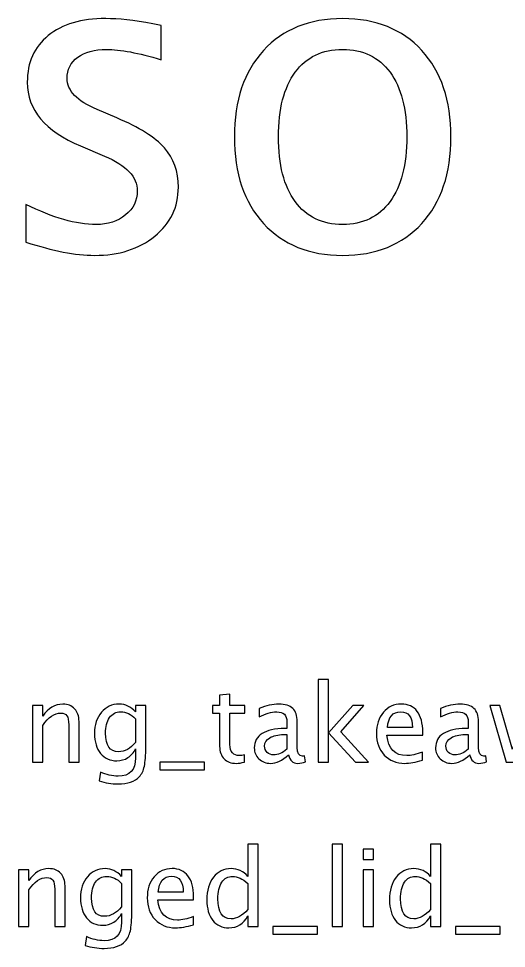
# Model space of a CAD drawing. Header units: centimetres. Extents: x -57 to 41, y -60 to 58.
# Drawn here: x -51.78 to -45.99, y -19.04 to -8.01 of the extents above; entities that cross this region are included whole.
import ezdxf

# ---------------------------------------------------------------- set-up
doc = ezdxf.new("R2010")
doc.units = ezdxf.units.CM
doc.header["$MEASUREMENT"] = 0
doc.layers.add('Layer 1', color=7, linetype='Continuous')

msp = doc.modelspace()

# ---------------------------------------------------------------- linework, layer by layer
at = {"layer": 'Layer 1'}
for points, knots in [([(-51.69436, -10.66078), (-51.69436, -10.66078), (-51.69436, -10.21374), (-51.69436, -10.21374), (-51.69436, -10.21374), (-51.37517, -10.37291), (-51.09831, -10.4525), (-50.86209, -10.4525), (-50.86209, -10.4525), (-50.72154, -10.4525), (-50.6047, -10.4144), (-50.51241, -10.3382), (-50.51241, -10.3382), (-50.42013, -10.26285), (-50.37356, -10.16802), (-50.37356, -10.05372), (-50.37356, -10.05372), (-50.37356, -9.88693), (-50.5031, -9.74892), (-50.76218, -9.6397), (-50.76218, -9.6397), (-50.76218, -9.6397), (-51.04751, -9.51863), (-51.04751, -9.51863), (-51.04751, -9.51863), (-51.4683, -9.34421), (-51.67912, -9.09191), (-51.67912, -8.76425), (-51.67912, -8.76425), (-51.67912, -8.52972), (-51.59615, -8.34515), (-51.4302, -8.21053), (-51.4302, -8.21053), (-51.26425, -8.07591), (-51.0365, -8.00902), (-50.74779, -8.00902), (-50.74779, -8.00902), (-50.59793, -8.00902), (-50.41166, -8.02934), (-50.19068, -8.07083), (-50.19068, -8.07083), (-50.19068, -8.07083), (-50.08908, -8.0903), (-50.08908, -8.0903), (-50.08908, -8.0903), (-50.08908, -8.0903), (-50.08908, -8.4967), (-50.08908, -8.4967), (-50.08908, -8.4967), (-50.36086, -8.41542), (-50.57761, -8.37478), (-50.73932, -8.37478), (-50.73932, -8.37478), (-50.88156, -8.37478), (-50.99417, -8.40611), (-51.07968, -8.46791), (-51.07968, -8.46791), (-51.16435, -8.52972), (-51.20668, -8.61269), (-51.20668, -8.71683), (-51.20668, -8.71683), (-51.20668, -8.86331), (-51.08815, -8.98777), (-50.85023, -9.08852), (-50.85023, -9.08852), (-50.85023, -9.08852), (-50.61571, -9.18758), (-50.61571, -9.18758), (-50.61571, -9.18758), (-50.34985, -9.29934), (-50.16189, -9.41787), (-50.05183, -9.54233), (-50.05183, -9.54233), (-49.94091, -9.66679), (-49.88588, -9.82258), (-49.88588, -10.00885), (-49.88588, -10.00885), (-49.88588, -10.24507), (-49.97901, -10.43895), (-50.16613, -10.59051), (-50.16613, -10.59051), (-50.35239, -10.74206), (-50.59115, -10.81826), (-50.88156, -10.81826), (-50.88156, -10.81826), (-51.10508, -10.81826), (-51.37517, -10.76577), (-51.69436, -10.66078)], [0, 0, 0, 0, 0.04347826, 0.04347826, 0.04347826, 0.04347826, 0.08695652, 0.08695652, 0.08695652, 0.08695652, 0.13043478, 0.13043478, 0.13043478, 0.13043478, 0.17391304, 0.17391304, 0.17391304, 0.17391304, 0.2173913, 0.2173913, 0.2173913, 0.2173913, 0.26086957, 0.26086957, 0.26086957, 0.26086957, 0.30434783, 0.30434783, 0.30434783, 0.30434783, 0.34782609, 0.34782609, 0.34782609, 0.34782609, 0.39130435, 0.39130435, 0.39130435, 0.39130435, 0.43478261, 0.43478261, 0.43478261, 0.43478261, 0.47826087, 0.47826087, 0.47826087, 0.47826087, 0.52173913, 0.52173913, 0.52173913, 0.52173913, 0.56521739, 0.56521739, 0.56521739, 0.56521739, 0.60869565, 0.60869565, 0.60869565, 0.60869565, 0.65217391, 0.65217391, 0.65217391, 0.65217391, 0.69565217, 0.69565217, 0.69565217, 0.69565217, 0.73913043, 0.73913043, 0.73913043, 0.73913043, 0.7826087, 0.7826087, 0.7826087, 0.7826087, 0.82608696, 0.82608696, 0.82608696, 0.82608696, 0.86956522, 0.86956522, 0.86956522, 0.86956522, 0.91304348, 0.91304348, 0.91304348, 0.91304348, 1, 1, 1, 1]), ([(-47.93601, -10.81826), (-48.3314, -10.81826), (-48.64467, -10.69211), (-48.87496, -10.4398), (-48.87496, -10.4398), (-49.1061, -10.18749), (-49.22125, -9.84459), (-49.22125, -9.41195), (-49.22125, -9.41195), (-49.22125, -8.98015), (-49.1061, -8.63809), (-48.87496, -8.38663), (-48.87496, -8.38663), (-48.64467, -8.13517), (-48.3314, -8.00902), (-47.93601, -8.00902), (-47.93601, -8.00902), (-47.54062, -8.00902), (-47.22735, -8.13517), (-46.99706, -8.38663), (-46.99706, -8.38663), (-46.76592, -8.63809), (-46.65077, -8.98015), (-46.65077, -9.41195), (-46.65077, -9.41195), (-46.65077, -9.84459), (-46.76592, -10.18749), (-46.99706, -10.4398), (-46.99706, -10.4398), (-47.22735, -10.69211), (-47.54062, -10.81826), (-47.93601, -10.81826)], [0, 0, 0, 0, 0.11111111, 0.11111111, 0.11111111, 0.11111111, 0.22222222, 0.22222222, 0.22222222, 0.22222222, 0.33333333, 0.33333333, 0.33333333, 0.33333333, 0.44444444, 0.44444444, 0.44444444, 0.44444444, 0.55555556, 0.55555556, 0.55555556, 0.55555556, 0.66666667, 0.66666667, 0.66666667, 0.66666667, 0.77777778, 0.77777778, 0.77777778, 0.77777778, 1, 1, 1, 1]), ([(-47.93686, -10.4525), (-47.69556, -10.4525), (-47.5076, -10.36191), (-47.37382, -10.17987), (-47.37382, -10.17987), (-47.2409, -9.99869), (-47.17401, -9.74215), (-47.17401, -9.41195), (-47.17401, -9.41195), (-47.17401, -9.08259), (-47.2409, -8.8269), (-47.37382, -8.64571), (-47.37382, -8.64571), (-47.5076, -8.46537), (-47.69556, -8.37478), (-47.93686, -8.37478), (-47.93686, -8.37478), (-48.179, -8.37478), (-48.36696, -8.46537), (-48.49904, -8.64571), (-48.49904, -8.64571), (-48.63197, -8.8269), (-48.69801, -9.08259), (-48.69801, -9.41195), (-48.69801, -9.41195), (-48.69801, -9.74215), (-48.63197, -9.99869), (-48.49904, -10.17987), (-48.49904, -10.17987), (-48.36696, -10.36191), (-48.179, -10.4525), (-47.93686, -10.4525)], [0, 0, 0, 0, 0.11111111, 0.11111111, 0.11111111, 0.11111111, 0.22222222, 0.22222222, 0.22222222, 0.22222222, 0.33333333, 0.33333333, 0.33333333, 0.33333333, 0.44444444, 0.44444444, 0.44444444, 0.44444444, 0.55555556, 0.55555556, 0.55555556, 0.55555556, 0.66666667, 0.66666667, 0.66666667, 0.66666667, 0.77777778, 0.77777778, 0.77777778, 0.77777778, 1, 1, 1, 1]), ([(-48.22463, -16.82956), (-48.22463, -16.82956), (-48.22463, -15.85039), (-48.22463, -15.85039), (-48.22463, -15.85039), (-48.22463, -15.85039), (-48.10271, -15.85039), (-48.10271, -15.85039), (-48.10271, -15.85039), (-48.10271, -15.85039), (-48.10271, -16.48306), (-48.10271, -16.48306), (-48.10271, -16.48306), (-48.10271, -16.48306), (-47.81696, -16.15646), (-47.81696, -16.15646), (-47.81696, -16.15646), (-47.81696, -16.15646), (-47.6853, -16.15646), (-47.6853, -16.15646), (-47.6853, -16.15646), (-47.6853, -16.15646), (-47.95835, -16.47057), (-47.95835, -16.47057), (-47.95835, -16.47057), (-47.95835, -16.47057), (-47.62815, -16.82956), (-47.62815, -16.82956), (-47.62815, -16.82956), (-47.62815, -16.82956), (-47.78521, -16.82956), (-47.78521, -16.82956), (-47.78521, -16.82956), (-47.78521, -16.82956), (-48.10271, -16.48433), (-48.10271, -16.48433), (-48.10271, -16.48433), (-48.10271, -16.48433), (-48.10271, -16.82956), (-48.10271, -16.82956), (-48.10271, -16.82956), (-48.10271, -16.82956), (-48.22463, -16.82956), (-48.22463, -16.82956)], [0, 0, 0, 0, 0.08333333, 0.08333333, 0.08333333, 0.08333333, 0.16666667, 0.16666667, 0.16666667, 0.16666667, 0.25, 0.25, 0.25, 0.25, 0.33333333, 0.33333333, 0.33333333, 0.33333333, 0.41666667, 0.41666667, 0.41666667, 0.41666667, 0.5, 0.5, 0.5, 0.5, 0.58333333, 0.58333333, 0.58333333, 0.58333333, 0.66666667, 0.66666667, 0.66666667, 0.66666667, 0.75, 0.75, 0.75, 0.75, 0.83333333, 0.83333333, 0.83333333, 0.83333333, 1, 1, 1, 1]), ([(-49.09987, -16.82935), (-49.13755, -16.83972), (-49.17035, -16.8448), (-49.19808, -16.8448), (-49.19808, -16.8448), (-49.26031, -16.8448), (-49.30878, -16.82702), (-49.3435, -16.79146), (-49.3435, -16.79146), (-49.37842, -16.7559), (-49.39578, -16.70658), (-49.39578, -16.64329), (-49.39578, -16.64329), (-49.39578, -16.64329), (-49.39578, -16.2479), (-49.39578, -16.2479), (-49.39578, -16.2479), (-49.39578, -16.2479), (-49.48002, -16.2479), (-49.48002, -16.2479), (-49.48002, -16.2479), (-49.48002, -16.2479), (-49.48002, -16.15646), (-49.48002, -16.15646), (-49.48002, -16.15646), (-49.48002, -16.15646), (-49.39578, -16.15646), (-49.39578, -16.15646), (-49.39578, -16.15646), (-49.39578, -16.15646), (-49.39578, -16.03475), (-49.39578, -16.03475), (-49.39578, -16.03475), (-49.39578, -16.03475), (-49.27386, -16.02311), (-49.27386, -16.02311), (-49.27386, -16.02311), (-49.27386, -16.02311), (-49.27386, -16.15646), (-49.27386, -16.15646), (-49.27386, -16.15646), (-49.27386, -16.15646), (-49.09733, -16.15646), (-49.09733, -16.15646), (-49.09733, -16.15646), (-49.09733, -16.15646), (-49.09733, -16.2479), (-49.09733, -16.2479), (-49.09733, -16.2479), (-49.09733, -16.2479), (-49.27386, -16.2479), (-49.27386, -16.2479), (-49.27386, -16.2479), (-49.27386, -16.2479), (-49.27386, -16.62128), (-49.27386, -16.62128), (-49.27386, -16.62128), (-49.27386, -16.70933), (-49.23555, -16.75336), (-49.15914, -16.75336), (-49.15914, -16.75336), (-49.14284, -16.75336), (-49.12315, -16.75061), (-49.09987, -16.74532), (-49.09987, -16.74532), (-49.09987, -16.74532), (-49.09987, -16.82935), (-49.09987, -16.82935)], [0, 0, 0, 0, 0.05555556, 0.05555556, 0.05555556, 0.05555556, 0.11111111, 0.11111111, 0.11111111, 0.11111111, 0.16666667, 0.16666667, 0.16666667, 0.16666667, 0.22222222, 0.22222222, 0.22222222, 0.22222222, 0.27777778, 0.27777778, 0.27777778, 0.27777778, 0.33333333, 0.33333333, 0.33333333, 0.33333333, 0.38888889, 0.38888889, 0.38888889, 0.38888889, 0.44444444, 0.44444444, 0.44444444, 0.44444444, 0.5, 0.5, 0.5, 0.5, 0.55555556, 0.55555556, 0.55555556, 0.55555556, 0.61111111, 0.61111111, 0.61111111, 0.61111111, 0.66666667, 0.66666667, 0.66666667, 0.66666667, 0.72222222, 0.72222222, 0.72222222, 0.72222222, 0.77777778, 0.77777778, 0.77777778, 0.77777778, 0.83333333, 0.83333333, 0.83333333, 0.83333333, 0.88888889, 0.88888889, 0.88888889, 0.88888889, 1, 1, 1, 1]), ([(-51.61596, -16.82956), (-51.61596, -16.82956), (-51.61596, -16.15646), (-51.61596, -16.15646), (-51.61596, -16.15646), (-51.61596, -16.15646), (-51.49404, -16.15646), (-51.49404, -16.15646), (-51.49404, -16.15646), (-51.49404, -16.15646), (-51.49404, -16.28367), (-51.49404, -16.28367), (-51.49404, -16.28367), (-51.42948, -16.18948), (-51.35032, -16.14249), (-51.25676, -16.14249), (-51.25676, -16.14249), (-51.19792, -16.14249), (-51.15114, -16.1609), (-51.11664, -16.19795), (-51.11664, -16.19795), (-51.08214, -16.23478), (-51.06478, -16.28452), (-51.06478, -16.34675), (-51.06478, -16.34675), (-51.06478, -16.34675), (-51.06478, -16.82956), (-51.06478, -16.82956), (-51.06478, -16.82956), (-51.06478, -16.82956), (-51.1867, -16.82956), (-51.1867, -16.82956), (-51.1867, -16.82956), (-51.1867, -16.82956), (-51.1867, -16.38654), (-51.1867, -16.38654), (-51.1867, -16.38654), (-51.1867, -16.33659), (-51.19411, -16.30103), (-51.20871, -16.27986), (-51.20871, -16.27986), (-51.22353, -16.25848), (-51.24787, -16.2479), (-51.28195, -16.2479), (-51.28195, -16.2479), (-51.35688, -16.2479), (-51.42758, -16.29679), (-51.49404, -16.39458), (-51.49404, -16.39458), (-51.49404, -16.39458), (-51.49404, -16.82956), (-51.49404, -16.82956), (-51.49404, -16.82956), (-51.49404, -16.82956), (-51.61596, -16.82956), (-51.61596, -16.82956)], [0, 0, 0, 0, 0.06666667, 0.06666667, 0.06666667, 0.06666667, 0.13333333, 0.13333333, 0.13333333, 0.13333333, 0.2, 0.2, 0.2, 0.2, 0.26666667, 0.26666667, 0.26666667, 0.26666667, 0.33333333, 0.33333333, 0.33333333, 0.33333333, 0.4, 0.4, 0.4, 0.4, 0.46666667, 0.46666667, 0.46666667, 0.46666667, 0.53333333, 0.53333333, 0.53333333, 0.53333333, 0.6, 0.6, 0.6, 0.6, 0.66666667, 0.66666667, 0.66666667, 0.66666667, 0.73333333, 0.73333333, 0.73333333, 0.73333333, 0.8, 0.8, 0.8, 0.8, 0.86666667, 0.86666667, 0.86666667, 0.86666667, 1, 1, 1, 1]), ([(-50.82517, -17.05308), (-50.82517, -17.05308), (-50.81078, -16.94767), (-50.81078, -16.94767), (-50.81078, -16.94767), (-50.74008, -16.98069), (-50.67002, -16.9972), (-50.6008, -16.9972), (-50.6008, -16.9972), (-50.46343, -16.9972), (-50.39464, -16.92439), (-50.39464, -16.77897), (-50.39464, -16.77897), (-50.39464, -16.77897), (-50.39464, -16.67314), (-50.39464, -16.67314), (-50.39464, -16.67314), (-50.41581, -16.7178), (-50.44586, -16.7523), (-50.48502, -16.77707), (-50.48502, -16.77707), (-50.52418, -16.80183), (-50.56778, -16.81432), (-50.61583, -16.81432), (-50.61583, -16.81432), (-50.69732, -16.81432), (-50.76188, -16.78511), (-50.80951, -16.72669), (-50.80951, -16.72669), (-50.85713, -16.66827), (-50.88105, -16.58911), (-50.88105, -16.4892), (-50.88105, -16.4892), (-50.88105, -16.38696), (-50.85396, -16.30357), (-50.79977, -16.23901), (-50.79977, -16.23901), (-50.74537, -16.17466), (-50.67531, -16.14249), (-50.58916, -16.14249), (-50.58916, -16.14249), (-50.51381, -16.14249), (-50.44883, -16.17297), (-50.39464, -16.23414), (-50.39464, -16.23414), (-50.39464, -16.23414), (-50.39464, -16.15646), (-50.39464, -16.15646), (-50.39464, -16.15646), (-50.39464, -16.15646), (-50.27272, -16.15646), (-50.27272, -16.15646), (-50.27272, -16.15646), (-50.27272, -16.15646), (-50.27272, -16.64583), (-50.27272, -16.64583), (-50.27272, -16.64583), (-50.27272, -16.75103), (-50.27822, -16.82892), (-50.28923, -16.87951), (-50.28923, -16.87951), (-50.30002, -16.9301), (-50.32077, -16.97159), (-50.35082, -17.00376), (-50.35082, -17.00376), (-50.40416, -17.06028), (-50.48756, -17.08864), (-50.6008, -17.08864), (-50.6008, -17.08864), (-50.67848, -17.08864), (-50.7532, -17.07679), (-50.82517, -17.05308)], [0, 0, 0, 0, 0.05263158, 0.05263158, 0.05263158, 0.05263158, 0.10526316, 0.10526316, 0.10526316, 0.10526316, 0.15789474, 0.15789474, 0.15789474, 0.15789474, 0.21052632, 0.21052632, 0.21052632, 0.21052632, 0.26315789, 0.26315789, 0.26315789, 0.26315789, 0.31578947, 0.31578947, 0.31578947, 0.31578947, 0.36842105, 0.36842105, 0.36842105, 0.36842105, 0.42105263, 0.42105263, 0.42105263, 0.42105263, 0.47368421, 0.47368421, 0.47368421, 0.47368421, 0.52631579, 0.52631579, 0.52631579, 0.52631579, 0.57894737, 0.57894737, 0.57894737, 0.57894737, 0.63157895, 0.63157895, 0.63157895, 0.63157895, 0.68421053, 0.68421053, 0.68421053, 0.68421053, 0.73684211, 0.73684211, 0.73684211, 0.73684211, 0.78947368, 0.78947368, 0.78947368, 0.78947368, 0.84210526, 0.84210526, 0.84210526, 0.84210526, 0.89473684, 0.89473684, 0.89473684, 0.89473684, 1, 1, 1, 1]), ([(-48.57896, -16.74383), (-48.65219, -16.81114), (-48.72268, -16.8448), (-48.79041, -16.8448), (-48.79041, -16.8448), (-48.84608, -16.8448), (-48.89244, -16.82744), (-48.92905, -16.79252), (-48.92905, -16.79252), (-48.96588, -16.75759), (-48.9843, -16.71357), (-48.9843, -16.66044), (-48.9843, -16.66044), (-48.9843, -16.58699), (-48.9534, -16.53047), (-48.89159, -16.4911), (-48.89159, -16.4911), (-48.82978, -16.45173), (-48.74109, -16.43205), (-48.62552, -16.43205), (-48.62552, -16.43205), (-48.62552, -16.43205), (-48.59695, -16.43205), (-48.59695, -16.43205), (-48.59695, -16.43205), (-48.59695, -16.43205), (-48.59695, -16.35098), (-48.59695, -16.35098), (-48.59695, -16.35098), (-48.59695, -16.27288), (-48.63759, -16.23393), (-48.71908, -16.23393), (-48.71908, -16.23393), (-48.78216, -16.23393), (-48.85116, -16.25383), (-48.92588, -16.29362), (-48.92588, -16.29362), (-48.92588, -16.29362), (-48.92588, -16.19329), (-48.92588, -16.19329), (-48.92588, -16.19329), (-48.84375, -16.15942), (-48.76628, -16.14249), (-48.69368, -16.14249), (-48.69368, -16.14249), (-48.61896, -16.14249), (-48.56372, -16.15942), (-48.52837, -16.1935), (-48.52837, -16.1935), (-48.49281, -16.22758), (-48.47503, -16.28007), (-48.47503, -16.35098), (-48.47503, -16.35098), (-48.47503, -16.35098), (-48.47503, -16.65515), (-48.47503, -16.65515), (-48.47503, -16.65515), (-48.47503, -16.72478), (-48.45365, -16.75971), (-48.41068, -16.75971), (-48.41068, -16.75971), (-48.40539, -16.75971), (-48.39756, -16.75886), (-48.38719, -16.75717), (-48.38719, -16.75717), (-48.38719, -16.75717), (-48.37851, -16.8249), (-48.37851, -16.8249), (-48.37851, -16.8249), (-48.40624, -16.83824), (-48.43672, -16.8448), (-48.47016, -16.8448), (-48.47016, -16.8448), (-48.5271, -16.8448), (-48.56329, -16.81114), (-48.57896, -16.74383)], [0, 0, 0, 0, 0.05, 0.05, 0.05, 0.05, 0.1, 0.1, 0.1, 0.1, 0.15, 0.15, 0.15, 0.15, 0.2, 0.2, 0.2, 0.2, 0.25, 0.25, 0.25, 0.25, 0.3, 0.3, 0.3, 0.3, 0.35, 0.35, 0.35, 0.35, 0.4, 0.4, 0.4, 0.4, 0.45, 0.45, 0.45, 0.45, 0.5, 0.5, 0.5, 0.5, 0.55, 0.55, 0.55, 0.55, 0.6, 0.6, 0.6, 0.6, 0.65, 0.65, 0.65, 0.65, 0.7, 0.7, 0.7, 0.7, 0.75, 0.75, 0.75, 0.75, 0.8, 0.8, 0.8, 0.8, 0.85, 0.85, 0.85, 0.85, 0.9, 0.9, 0.9, 0.9, 1, 1, 1, 1]), ([(-46.98828, -16.80797), (-47.07019, -16.83252), (-47.14026, -16.8448), (-47.19868, -16.8448), (-47.19868, -16.8448), (-47.29837, -16.8448), (-47.37944, -16.81178), (-47.44188, -16.74595), (-47.44188, -16.74595), (-47.50432, -16.68012), (-47.53565, -16.59482), (-47.53565, -16.48983), (-47.53565, -16.48983), (-47.53565, -16.38802), (-47.50813, -16.30441), (-47.45289, -16.23901), (-47.45289, -16.23901), (-47.39764, -16.17382), (-47.32695, -16.14122), (-47.2408, -16.14122), (-47.2408, -16.14122), (-47.15931, -16.14122), (-47.09623, -16.17022), (-47.05178, -16.22821), (-47.05178, -16.22821), (-47.00733, -16.28621), (-46.9851, -16.36834), (-46.9851, -16.47481), (-46.9851, -16.47481), (-46.9851, -16.47481), (-46.98574, -16.51206), (-46.98574, -16.51206), (-46.98574, -16.51206), (-46.98574, -16.51206), (-47.41119, -16.51206), (-47.41119, -16.51206), (-47.41119, -16.51206), (-47.39341, -16.67293), (-47.31488, -16.75336), (-47.17582, -16.75336), (-47.17582, -16.75336), (-47.1248, -16.75336), (-47.06236, -16.73897), (-46.98828, -16.71018), (-46.98828, -16.71018), (-46.98828, -16.71018), (-46.98828, -16.80797), (-46.98828, -16.80797)], [0, 0, 0, 0, 0.07692308, 0.07692308, 0.07692308, 0.07692308, 0.15384615, 0.15384615, 0.15384615, 0.15384615, 0.23076923, 0.23076923, 0.23076923, 0.23076923, 0.30769231, 0.30769231, 0.30769231, 0.30769231, 0.38461538, 0.38461538, 0.38461538, 0.38461538, 0.46153846, 0.46153846, 0.46153846, 0.46153846, 0.53846154, 0.53846154, 0.53846154, 0.53846154, 0.61538462, 0.61538462, 0.61538462, 0.61538462, 0.69230769, 0.69230769, 0.69230769, 0.69230769, 0.76923077, 0.76923077, 0.76923077, 0.76923077, 0.84615385, 0.84615385, 0.84615385, 0.84615385, 1, 1, 1, 1]), ([(-46.42779, -16.74383), (-46.50102, -16.81114), (-46.57151, -16.8448), (-46.63924, -16.8448), (-46.63924, -16.8448), (-46.69491, -16.8448), (-46.74127, -16.82744), (-46.77788, -16.79252), (-46.77788, -16.79252), (-46.81471, -16.75759), (-46.83313, -16.71357), (-46.83313, -16.66044), (-46.83313, -16.66044), (-46.83313, -16.58699), (-46.80223, -16.53047), (-46.74042, -16.4911), (-46.74042, -16.4911), (-46.67861, -16.45173), (-46.58992, -16.43205), (-46.47435, -16.43205), (-46.47435, -16.43205), (-46.47435, -16.43205), (-46.44578, -16.43205), (-46.44578, -16.43205), (-46.44578, -16.43205), (-46.44578, -16.43205), (-46.44578, -16.35098), (-46.44578, -16.35098), (-46.44578, -16.35098), (-46.44578, -16.27288), (-46.48642, -16.23393), (-46.56791, -16.23393), (-46.56791, -16.23393), (-46.63099, -16.23393), (-46.69999, -16.25383), (-46.77471, -16.29362), (-46.77471, -16.29362), (-46.77471, -16.29362), (-46.77471, -16.19329), (-46.77471, -16.19329), (-46.77471, -16.19329), (-46.69258, -16.15942), (-46.61511, -16.14249), (-46.54251, -16.14249), (-46.54251, -16.14249), (-46.46779, -16.14249), (-46.41255, -16.15942), (-46.3772, -16.1935), (-46.3772, -16.1935), (-46.34164, -16.22758), (-46.32386, -16.28007), (-46.32386, -16.35098), (-46.32386, -16.35098), (-46.32386, -16.35098), (-46.32386, -16.65515), (-46.32386, -16.65515), (-46.32386, -16.65515), (-46.32386, -16.72478), (-46.30248, -16.75971), (-46.25951, -16.75971), (-46.25951, -16.75971), (-46.25422, -16.75971), (-46.24639, -16.75886), (-46.23602, -16.75717), (-46.23602, -16.75717), (-46.23602, -16.75717), (-46.22734, -16.8249), (-46.22734, -16.8249), (-46.22734, -16.8249), (-46.25507, -16.83824), (-46.28555, -16.8448), (-46.31899, -16.8448), (-46.31899, -16.8448), (-46.37593, -16.8448), (-46.41212, -16.81114), (-46.42779, -16.74383)], [0, 0, 0, 0, 0.05, 0.05, 0.05, 0.05, 0.1, 0.1, 0.1, 0.1, 0.15, 0.15, 0.15, 0.15, 0.2, 0.2, 0.2, 0.2, 0.25, 0.25, 0.25, 0.25, 0.3, 0.3, 0.3, 0.3, 0.35, 0.35, 0.35, 0.35, 0.4, 0.4, 0.4, 0.4, 0.45, 0.45, 0.45, 0.45, 0.5, 0.5, 0.5, 0.5, 0.55, 0.55, 0.55, 0.55, 0.6, 0.6, 0.6, 0.6, 0.65, 0.65, 0.65, 0.65, 0.7, 0.7, 0.7, 0.7, 0.75, 0.75, 0.75, 0.75, 0.8, 0.8, 0.8, 0.8, 0.85, 0.85, 0.85, 0.85, 0.9, 0.9, 0.9, 0.9, 1, 1, 1, 1]), ([(-45.99472, -16.82956), (-45.99472, -16.82956), (-46.18776, -16.15646), (-46.18776, -16.15646), (-46.18776, -16.15646), (-46.18776, -16.15646), (-46.0688, -16.15646), (-46.0688, -16.15646), (-46.0688, -16.15646), (-46.0688, -16.15646), (-45.92085, -16.67906), (-45.92085, -16.67906), (-45.92085, -16.67906), (-45.92085, -16.67906), (-45.76125, -16.15646), (-45.76125, -16.15646), (-45.76125, -16.15646), (-45.76125, -16.15646), (-45.63933, -16.15646), (-45.63933, -16.15646), (-45.63933, -16.15646), (-45.63933, -16.15646), (-45.499, -16.67822), (-45.499, -16.67822), (-45.499, -16.67822), (-45.499, -16.67822), (-45.32924, -16.15646), (-45.32924, -16.15646), (-45.32924, -16.15646), (-45.32924, -16.15646), (-45.2251, -16.15646), (-45.2251, -16.15646), (-45.2251, -16.15646), (-45.2251, -16.15646), (-45.44481, -16.82956), (-45.44481, -16.82956), (-45.44481, -16.82956), (-45.44481, -16.82956), (-45.56673, -16.82956), (-45.56673, -16.82956), (-45.56673, -16.82956), (-45.56673, -16.82956), (-45.71109, -16.30463), (-45.71109, -16.30463), (-45.71109, -16.30463), (-45.71109, -16.30463), (-45.8728, -16.82956), (-45.8728, -16.82956), (-45.8728, -16.82956), (-45.8728, -16.82956), (-45.99472, -16.82956), (-45.99472, -16.82956)], [0, 0, 0, 0, 0.07142857, 0.07142857, 0.07142857, 0.07142857, 0.14285714, 0.14285714, 0.14285714, 0.14285714, 0.21428571, 0.21428571, 0.21428571, 0.21428571, 0.28571429, 0.28571429, 0.28571429, 0.28571429, 0.35714286, 0.35714286, 0.35714286, 0.35714286, 0.42857143, 0.42857143, 0.42857143, 0.42857143, 0.5, 0.5, 0.5, 0.5, 0.57142857, 0.57142857, 0.57142857, 0.57142857, 0.64285714, 0.64285714, 0.64285714, 0.64285714, 0.71428571, 0.71428571, 0.71428571, 0.71428571, 0.78571429, 0.78571429, 0.78571429, 0.78571429, 0.85714286, 0.85714286, 0.85714286, 0.85714286, 1, 1, 1, 1]), ([(-50.39464, -16.59673), (-50.39464, -16.59673), (-50.39464, -16.31754), (-50.39464, -16.31754), (-50.39464, -16.31754), (-50.4484, -16.26187), (-50.50703, -16.23393), (-50.57032, -16.23393), (-50.57032, -16.23393), (-50.62663, -16.23393), (-50.67065, -16.25637), (-50.7024, -16.30145), (-50.7024, -16.30145), (-50.73436, -16.34632), (-50.75024, -16.40877), (-50.75024, -16.48835), (-50.75024, -16.48835), (-50.75024, -16.63461), (-50.69838, -16.70764), (-50.59445, -16.70764), (-50.59445, -16.70764), (-50.52376, -16.70764), (-50.45708, -16.6706), (-50.39464, -16.59673)], [0, 0, 0, 0, 0.14285714, 0.14285714, 0.14285714, 0.14285714, 0.28571429, 0.28571429, 0.28571429, 0.28571429, 0.42857143, 0.42857143, 0.42857143, 0.42857143, 0.57142857, 0.57142857, 0.57142857, 0.57142857, 0.71428571, 0.71428571, 0.71428571, 0.71428571, 1, 1, 1, 1]), ([(-47.40484, -16.42062), (-47.40484, -16.42062), (-47.10766, -16.42062), (-47.10766, -16.42062), (-47.10766, -16.42062), (-47.10766, -16.29531), (-47.15444, -16.23266), (-47.24778, -16.23266), (-47.24778, -16.23266), (-47.34176, -16.23266), (-47.39404, -16.29531), (-47.40484, -16.42062)], [0, 0, 0, 0, 0.25, 0.25, 0.25, 0.25, 0.5, 0.5, 0.5, 0.5, 1, 1, 1, 1]), ([(-48.59695, -16.67737), (-48.59695, -16.67737), (-48.59695, -16.50444), (-48.59695, -16.50444), (-48.59695, -16.50444), (-48.59695, -16.50444), (-48.63611, -16.50317), (-48.63611, -16.50317), (-48.63611, -16.50317), (-48.70384, -16.50317), (-48.75845, -16.51566), (-48.80015, -16.54063), (-48.80015, -16.54063), (-48.84164, -16.56582), (-48.86238, -16.59905), (-48.86238, -16.64054), (-48.86238, -16.64054), (-48.86238, -16.66954), (-48.85201, -16.69409), (-48.83148, -16.7142), (-48.83148, -16.7142), (-48.81073, -16.73431), (-48.78554, -16.74447), (-48.7557, -16.74447), (-48.7557, -16.74447), (-48.7049, -16.74447), (-48.65198, -16.72203), (-48.59695, -16.67737)], [0, 0, 0, 0, 0.125, 0.125, 0.125, 0.125, 0.25, 0.25, 0.25, 0.25, 0.375, 0.375, 0.375, 0.375, 0.5, 0.5, 0.5, 0.5, 0.625, 0.625, 0.625, 0.625, 0.75, 0.75, 0.75, 0.75, 1, 1, 1, 1]), ([(-46.44578, -16.67737), (-46.44578, -16.67737), (-46.44578, -16.50444), (-46.44578, -16.50444), (-46.44578, -16.50444), (-46.44578, -16.50444), (-46.48494, -16.50317), (-46.48494, -16.50317), (-46.48494, -16.50317), (-46.55267, -16.50317), (-46.60728, -16.51566), (-46.64898, -16.54063), (-46.64898, -16.54063), (-46.69047, -16.56582), (-46.71121, -16.59905), (-46.71121, -16.64054), (-46.71121, -16.64054), (-46.71121, -16.66954), (-46.70084, -16.69409), (-46.68031, -16.7142), (-46.68031, -16.7142), (-46.65956, -16.73431), (-46.63437, -16.74447), (-46.60453, -16.74447), (-46.60453, -16.74447), (-46.55373, -16.74447), (-46.50081, -16.72203), (-46.44578, -16.67737)], [0, 0, 0, 0, 0.125, 0.125, 0.125, 0.125, 0.25, 0.25, 0.25, 0.25, 0.375, 0.375, 0.375, 0.375, 0.5, 0.5, 0.5, 0.5, 0.625, 0.625, 0.625, 0.625, 0.75, 0.75, 0.75, 0.75, 1, 1, 1, 1]), ([(-50.10444, -16.921), (-50.10444, -16.921), (-50.10444, -16.82956), (-50.10444, -16.82956), (-50.10444, -16.82956), (-50.10444, -16.82956), (-49.57612, -16.82956), (-49.57612, -16.82956), (-49.57612, -16.82956), (-49.57612, -16.82956), (-49.57612, -16.921), (-49.57612, -16.921), (-49.57612, -16.921), (-49.57612, -16.921), (-50.10444, -16.921), (-50.10444, -16.921)], [0, 0, 0, 0, 0.2, 0.2, 0.2, 0.2, 0.4, 0.4, 0.4, 0.4, 0.6, 0.6, 0.6, 0.6, 1, 1, 1, 1]), ([(-49.06144, -18.78113), (-49.06144, -18.78113), (-49.06144, -18.65476), (-49.06144, -18.65476), (-49.06144, -18.65476), (-49.11118, -18.74917), (-49.18611, -18.79637), (-49.28623, -18.79637), (-49.28623, -18.79637), (-49.36751, -18.79637), (-49.43143, -18.76695), (-49.478, -18.70789), (-49.478, -18.70789), (-49.52457, -18.64884), (-49.54785, -18.56819), (-49.54785, -18.46596), (-49.54785, -18.46596), (-49.54785, -18.3542), (-49.52139, -18.26424), (-49.46869, -18.19608), (-49.46869, -18.19608), (-49.41577, -18.12814), (-49.34634, -18.09406), (-49.26019, -18.09406), (-49.26019, -18.09406), (-49.1804, -18.09406), (-49.11393, -18.12454), (-49.06144, -18.18571), (-49.06144, -18.18571), (-49.06144, -18.18571), (-49.06144, -17.80196), (-49.06144, -17.80196), (-49.06144, -17.80196), (-49.06144, -17.80196), (-48.93952, -17.80196), (-48.93952, -17.80196), (-48.93952, -17.80196), (-48.93952, -17.80196), (-48.93952, -18.78113), (-48.93952, -18.78113), (-48.93952, -18.78113), (-48.93952, -18.78113), (-49.06144, -18.78113), (-49.06144, -18.78113)], [0, 0, 0, 0, 0.08333333, 0.08333333, 0.08333333, 0.08333333, 0.16666667, 0.16666667, 0.16666667, 0.16666667, 0.25, 0.25, 0.25, 0.25, 0.33333333, 0.33333333, 0.33333333, 0.33333333, 0.41666667, 0.41666667, 0.41666667, 0.41666667, 0.5, 0.5, 0.5, 0.5, 0.58333333, 0.58333333, 0.58333333, 0.58333333, 0.66666667, 0.66666667, 0.66666667, 0.66666667, 0.75, 0.75, 0.75, 0.75, 0.83333333, 0.83333333, 0.83333333, 0.83333333, 1, 1, 1, 1]), ([(-48.06026, -18.78113), (-48.06026, -18.78113), (-48.06026, -17.80196), (-48.06026, -17.80196), (-48.06026, -17.80196), (-48.06026, -17.80196), (-47.93834, -17.80196), (-47.93834, -17.80196), (-47.93834, -17.80196), (-47.93834, -17.80196), (-47.93834, -18.78113), (-47.93834, -18.78113), (-47.93834, -18.78113), (-47.93834, -18.78113), (-48.06026, -18.78113), (-48.06026, -18.78113)], [0, 0, 0, 0, 0.2, 0.2, 0.2, 0.2, 0.4, 0.4, 0.4, 0.4, 0.6, 0.6, 0.6, 0.6, 1, 1, 1, 1]), ([(-47.69323, -17.98484), (-47.69323, -17.98484), (-47.69323, -17.86292), (-47.69323, -17.86292), (-47.69323, -17.86292), (-47.69323, -17.86292), (-47.57131, -17.86292), (-47.57131, -17.86292), (-47.57131, -17.86292), (-47.57131, -17.86292), (-47.57131, -17.98484), (-47.57131, -17.98484), (-47.57131, -17.98484), (-47.57131, -17.98484), (-47.69323, -17.98484), (-47.69323, -17.98484)], [0, 0, 0, 0, 0.2, 0.2, 0.2, 0.2, 0.4, 0.4, 0.4, 0.4, 0.6, 0.6, 0.6, 0.6, 1, 1, 1, 1]), ([(-46.89313, -18.78113), (-46.89313, -18.78113), (-46.89313, -18.65476), (-46.89313, -18.65476), (-46.89313, -18.65476), (-46.94287, -18.74917), (-47.0178, -18.79637), (-47.11792, -18.79637), (-47.11792, -18.79637), (-47.1992, -18.79637), (-47.26312, -18.76695), (-47.30969, -18.70789), (-47.30969, -18.70789), (-47.35626, -18.64884), (-47.37954, -18.56819), (-47.37954, -18.46596), (-47.37954, -18.46596), (-47.37954, -18.3542), (-47.35308, -18.26424), (-47.30038, -18.19608), (-47.30038, -18.19608), (-47.24746, -18.12814), (-47.17803, -18.09406), (-47.09188, -18.09406), (-47.09188, -18.09406), (-47.01209, -18.09406), (-46.94562, -18.12454), (-46.89313, -18.18571), (-46.89313, -18.18571), (-46.89313, -18.18571), (-46.89313, -17.80196), (-46.89313, -17.80196), (-46.89313, -17.80196), (-46.89313, -17.80196), (-46.77121, -17.80196), (-46.77121, -17.80196), (-46.77121, -17.80196), (-46.77121, -17.80196), (-46.77121, -18.78113), (-46.77121, -18.78113), (-46.77121, -18.78113), (-46.77121, -18.78113), (-46.89313, -18.78113), (-46.89313, -18.78113)], [0, 0, 0, 0, 0.08333333, 0.08333333, 0.08333333, 0.08333333, 0.16666667, 0.16666667, 0.16666667, 0.16666667, 0.25, 0.25, 0.25, 0.25, 0.33333333, 0.33333333, 0.33333333, 0.33333333, 0.41666667, 0.41666667, 0.41666667, 0.41666667, 0.5, 0.5, 0.5, 0.5, 0.58333333, 0.58333333, 0.58333333, 0.58333333, 0.66666667, 0.66666667, 0.66666667, 0.66666667, 0.75, 0.75, 0.75, 0.75, 0.83333333, 0.83333333, 0.83333333, 0.83333333, 1, 1, 1, 1]), ([(-51.78221, -18.78113), (-51.78221, -18.78113), (-51.78221, -18.10803), (-51.78221, -18.10803), (-51.78221, -18.10803), (-51.78221, -18.10803), (-51.66029, -18.10803), (-51.66029, -18.10803), (-51.66029, -18.10803), (-51.66029, -18.10803), (-51.66029, -18.23524), (-51.66029, -18.23524), (-51.66029, -18.23524), (-51.59573, -18.14105), (-51.51657, -18.09406), (-51.42301, -18.09406), (-51.42301, -18.09406), (-51.36417, -18.09406), (-51.31739, -18.11247), (-51.28289, -18.14952), (-51.28289, -18.14952), (-51.24839, -18.18635), (-51.23103, -18.23609), (-51.23103, -18.29832), (-51.23103, -18.29832), (-51.23103, -18.29832), (-51.23103, -18.78113), (-51.23103, -18.78113), (-51.23103, -18.78113), (-51.23103, -18.78113), (-51.35295, -18.78113), (-51.35295, -18.78113), (-51.35295, -18.78113), (-51.35295, -18.78113), (-51.35295, -18.33811), (-51.35295, -18.33811), (-51.35295, -18.33811), (-51.35295, -18.28816), (-51.36036, -18.2526), (-51.37496, -18.23143), (-51.37496, -18.23143), (-51.38978, -18.21005), (-51.41412, -18.19947), (-51.4482, -18.19947), (-51.4482, -18.19947), (-51.52313, -18.19947), (-51.59383, -18.24836), (-51.66029, -18.34615), (-51.66029, -18.34615), (-51.66029, -18.34615), (-51.66029, -18.78113), (-51.66029, -18.78113), (-51.66029, -18.78113), (-51.66029, -18.78113), (-51.78221, -18.78113), (-51.78221, -18.78113)], [0, 0, 0, 0, 0.06666667, 0.06666667, 0.06666667, 0.06666667, 0.13333333, 0.13333333, 0.13333333, 0.13333333, 0.2, 0.2, 0.2, 0.2, 0.26666667, 0.26666667, 0.26666667, 0.26666667, 0.33333333, 0.33333333, 0.33333333, 0.33333333, 0.4, 0.4, 0.4, 0.4, 0.46666667, 0.46666667, 0.46666667, 0.46666667, 0.53333333, 0.53333333, 0.53333333, 0.53333333, 0.6, 0.6, 0.6, 0.6, 0.66666667, 0.66666667, 0.66666667, 0.66666667, 0.73333333, 0.73333333, 0.73333333, 0.73333333, 0.8, 0.8, 0.8, 0.8, 0.86666667, 0.86666667, 0.86666667, 0.86666667, 1, 1, 1, 1]), ([(-50.99142, -19.00465), (-50.99142, -19.00465), (-50.97703, -18.89924), (-50.97703, -18.89924), (-50.97703, -18.89924), (-50.90633, -18.93226), (-50.83627, -18.94877), (-50.76705, -18.94877), (-50.76705, -18.94877), (-50.62968, -18.94877), (-50.56089, -18.87596), (-50.56089, -18.73054), (-50.56089, -18.73054), (-50.56089, -18.73054), (-50.56089, -18.62471), (-50.56089, -18.62471), (-50.56089, -18.62471), (-50.58206, -18.66937), (-50.61211, -18.70387), (-50.65127, -18.72864), (-50.65127, -18.72864), (-50.69043, -18.7534), (-50.73403, -18.76589), (-50.78208, -18.76589), (-50.78208, -18.76589), (-50.86357, -18.76589), (-50.92813, -18.73668), (-50.97576, -18.67826), (-50.97576, -18.67826), (-51.02338, -18.61984), (-51.0473, -18.54068), (-51.0473, -18.44077), (-51.0473, -18.44077), (-51.0473, -18.33853), (-51.02021, -18.25514), (-50.96602, -18.19058), (-50.96602, -18.19058), (-50.91162, -18.12623), (-50.84156, -18.09406), (-50.75541, -18.09406), (-50.75541, -18.09406), (-50.68006, -18.09406), (-50.61508, -18.12454), (-50.56089, -18.18571), (-50.56089, -18.18571), (-50.56089, -18.18571), (-50.56089, -18.10803), (-50.56089, -18.10803), (-50.56089, -18.10803), (-50.56089, -18.10803), (-50.43897, -18.10803), (-50.43897, -18.10803), (-50.43897, -18.10803), (-50.43897, -18.10803), (-50.43897, -18.5974), (-50.43897, -18.5974), (-50.43897, -18.5974), (-50.43897, -18.7026), (-50.44447, -18.78049), (-50.45548, -18.83108), (-50.45548, -18.83108), (-50.46627, -18.88167), (-50.48702, -18.92316), (-50.51707, -18.95533), (-50.51707, -18.95533), (-50.57041, -19.01185), (-50.65381, -19.04021), (-50.76705, -19.04021), (-50.76705, -19.04021), (-50.84473, -19.04021), (-50.91945, -19.02836), (-50.99142, -19.00465)], [0, 0, 0, 0, 0.05263158, 0.05263158, 0.05263158, 0.05263158, 0.10526316, 0.10526316, 0.10526316, 0.10526316, 0.15789474, 0.15789474, 0.15789474, 0.15789474, 0.21052632, 0.21052632, 0.21052632, 0.21052632, 0.26315789, 0.26315789, 0.26315789, 0.26315789, 0.31578947, 0.31578947, 0.31578947, 0.31578947, 0.36842105, 0.36842105, 0.36842105, 0.36842105, 0.42105263, 0.42105263, 0.42105263, 0.42105263, 0.47368421, 0.47368421, 0.47368421, 0.47368421, 0.52631579, 0.52631579, 0.52631579, 0.52631579, 0.57894737, 0.57894737, 0.57894737, 0.57894737, 0.63157895, 0.63157895, 0.63157895, 0.63157895, 0.68421053, 0.68421053, 0.68421053, 0.68421053, 0.73684211, 0.73684211, 0.73684211, 0.73684211, 0.78947368, 0.78947368, 0.78947368, 0.78947368, 0.84210526, 0.84210526, 0.84210526, 0.84210526, 0.89473684, 0.89473684, 0.89473684, 0.89473684, 1, 1, 1, 1]), ([(-50.56089, -18.5483), (-50.56089, -18.5483), (-50.56089, -18.26911), (-50.56089, -18.26911), (-50.56089, -18.26911), (-50.61465, -18.21344), (-50.67328, -18.1855), (-50.73657, -18.1855), (-50.73657, -18.1855), (-50.79288, -18.1855), (-50.8369, -18.20794), (-50.86865, -18.25302), (-50.86865, -18.25302), (-50.90061, -18.29789), (-50.91649, -18.36034), (-50.91649, -18.43992), (-50.91649, -18.43992), (-50.91649, -18.58618), (-50.86463, -18.65921), (-50.7607, -18.65921), (-50.7607, -18.65921), (-50.69001, -18.65921), (-50.62333, -18.62217), (-50.56089, -18.5483)], [0, 0, 0, 0, 0.14285714, 0.14285714, 0.14285714, 0.14285714, 0.28571429, 0.28571429, 0.28571429, 0.28571429, 0.42857143, 0.42857143, 0.42857143, 0.42857143, 0.57142857, 0.57142857, 0.57142857, 0.57142857, 0.71428571, 0.71428571, 0.71428571, 0.71428571, 1, 1, 1, 1]), ([(-49.70808, -18.75954), (-49.78999, -18.78409), (-49.86006, -18.79637), (-49.91848, -18.79637), (-49.91848, -18.79637), (-50.01817, -18.79637), (-50.09924, -18.76335), (-50.16168, -18.69752), (-50.16168, -18.69752), (-50.22412, -18.63169), (-50.25545, -18.54639), (-50.25545, -18.4414), (-50.25545, -18.4414), (-50.25545, -18.33959), (-50.22793, -18.25598), (-50.17269, -18.19058), (-50.17269, -18.19058), (-50.11744, -18.12539), (-50.04675, -18.09279), (-49.9606, -18.09279), (-49.9606, -18.09279), (-49.87911, -18.09279), (-49.81603, -18.12179), (-49.77158, -18.17978), (-49.77158, -18.17978), (-49.72713, -18.23778), (-49.7049, -18.31991), (-49.7049, -18.42638), (-49.7049, -18.42638), (-49.7049, -18.42638), (-49.70554, -18.46363), (-49.70554, -18.46363), (-49.70554, -18.46363), (-49.70554, -18.46363), (-50.13099, -18.46363), (-50.13099, -18.46363), (-50.13099, -18.46363), (-50.11321, -18.6245), (-50.03468, -18.70493), (-49.89562, -18.70493), (-49.89562, -18.70493), (-49.8446, -18.70493), (-49.78216, -18.69054), (-49.70808, -18.66175), (-49.70808, -18.66175), (-49.70808, -18.66175), (-49.70808, -18.75954), (-49.70808, -18.75954)], [0, 0, 0, 0, 0.07692308, 0.07692308, 0.07692308, 0.07692308, 0.15384615, 0.15384615, 0.15384615, 0.15384615, 0.23076923, 0.23076923, 0.23076923, 0.23076923, 0.30769231, 0.30769231, 0.30769231, 0.30769231, 0.38461538, 0.38461538, 0.38461538, 0.38461538, 0.46153846, 0.46153846, 0.46153846, 0.46153846, 0.53846154, 0.53846154, 0.53846154, 0.53846154, 0.61538462, 0.61538462, 0.61538462, 0.61538462, 0.69230769, 0.69230769, 0.69230769, 0.69230769, 0.76923077, 0.76923077, 0.76923077, 0.76923077, 0.84615385, 0.84615385, 0.84615385, 0.84615385, 1, 1, 1, 1]), ([(-50.12464, -18.37219), (-50.12464, -18.37219), (-49.82746, -18.37219), (-49.82746, -18.37219), (-49.82746, -18.37219), (-49.82746, -18.24688), (-49.87424, -18.18423), (-49.96758, -18.18423), (-49.96758, -18.18423), (-50.06156, -18.18423), (-50.11384, -18.24688), (-50.12464, -18.37219)], [0, 0, 0, 0, 0.25, 0.25, 0.25, 0.25, 0.5, 0.5, 0.5, 0.5, 1, 1, 1, 1]), ([(-49.06144, -18.26911), (-49.12473, -18.21344), (-49.18463, -18.1855), (-49.24136, -18.1855), (-49.24136, -18.1855), (-49.29724, -18.1855), (-49.34042, -18.20878), (-49.37111, -18.25556), (-49.37111, -18.25556), (-49.4018, -18.30213), (-49.41704, -18.36817), (-49.41704, -18.45368), (-49.41704, -18.45368), (-49.41704, -18.61095), (-49.36497, -18.68969), (-49.26062, -18.68969), (-49.26062, -18.68969), (-49.19288, -18.68969), (-49.12642, -18.65265), (-49.06144, -18.57878), (-49.06144, -18.57878), (-49.06144, -18.57878), (-49.06144, -18.26911), (-49.06144, -18.26911)], [0, 0, 0, 0, 0.14285714, 0.14285714, 0.14285714, 0.14285714, 0.28571429, 0.28571429, 0.28571429, 0.28571429, 0.42857143, 0.42857143, 0.42857143, 0.42857143, 0.57142857, 0.57142857, 0.57142857, 0.57142857, 0.71428571, 0.71428571, 0.71428571, 0.71428571, 1, 1, 1, 1]), ([(-47.69323, -18.78113), (-47.69323, -18.78113), (-47.69323, -18.10803), (-47.69323, -18.10803), (-47.69323, -18.10803), (-47.69323, -18.10803), (-47.57131, -18.10803), (-47.57131, -18.10803), (-47.57131, -18.10803), (-47.57131, -18.10803), (-47.57131, -18.78113), (-47.57131, -18.78113), (-47.57131, -18.78113), (-47.57131, -18.78113), (-47.69323, -18.78113), (-47.69323, -18.78113)], [0, 0, 0, 0, 0.2, 0.2, 0.2, 0.2, 0.4, 0.4, 0.4, 0.4, 0.6, 0.6, 0.6, 0.6, 1, 1, 1, 1]), ([(-46.89313, -18.26911), (-46.95642, -18.21344), (-47.01632, -18.1855), (-47.07305, -18.1855), (-47.07305, -18.1855), (-47.12893, -18.1855), (-47.17211, -18.20878), (-47.2028, -18.25556), (-47.2028, -18.25556), (-47.23349, -18.30213), (-47.24873, -18.36817), (-47.24873, -18.45368), (-47.24873, -18.45368), (-47.24873, -18.61095), (-47.19666, -18.68969), (-47.09231, -18.68969), (-47.09231, -18.68969), (-47.02457, -18.68969), (-46.95811, -18.65265), (-46.89313, -18.57878), (-46.89313, -18.57878), (-46.89313, -18.57878), (-46.89313, -18.26911), (-46.89313, -18.26911)], [0, 0, 0, 0, 0.14285714, 0.14285714, 0.14285714, 0.14285714, 0.28571429, 0.28571429, 0.28571429, 0.28571429, 0.42857143, 0.42857143, 0.42857143, 0.42857143, 0.57142857, 0.57142857, 0.57142857, 0.57142857, 0.71428571, 0.71428571, 0.71428571, 0.71428571, 1, 1, 1, 1]), ([(-48.76384, -18.87257), (-48.76384, -18.87257), (-48.76384, -18.78113), (-48.76384, -18.78113), (-48.76384, -18.78113), (-48.76384, -18.78113), (-48.23552, -18.78113), (-48.23552, -18.78113), (-48.23552, -18.78113), (-48.23552, -18.78113), (-48.23552, -18.87257), (-48.23552, -18.87257), (-48.23552, -18.87257), (-48.23552, -18.87257), (-48.76384, -18.87257), (-48.76384, -18.87257)], [0, 0, 0, 0, 0.2, 0.2, 0.2, 0.2, 0.4, 0.4, 0.4, 0.4, 0.6, 0.6, 0.6, 0.6, 1, 1, 1, 1]), ([(-46.59553, -18.87257), (-46.59553, -18.87257), (-46.59553, -18.78113), (-46.59553, -18.78113), (-46.59553, -18.78113), (-46.59553, -18.78113), (-46.06721, -18.78113), (-46.06721, -18.78113), (-46.06721, -18.78113), (-46.06721, -18.78113), (-46.06721, -18.87257), (-46.06721, -18.87257), (-46.06721, -18.87257), (-46.06721, -18.87257), (-46.59553, -18.87257), (-46.59553, -18.87257)], [0, 0, 0, 0, 0.2, 0.2, 0.2, 0.2, 0.4, 0.4, 0.4, 0.4, 0.6, 0.6, 0.6, 0.6, 1, 1, 1, 1])]:
    msp.add_open_spline(points, degree=3, knots=knots, dxfattribs=at)

doc.saveas('drawing.dxf')
